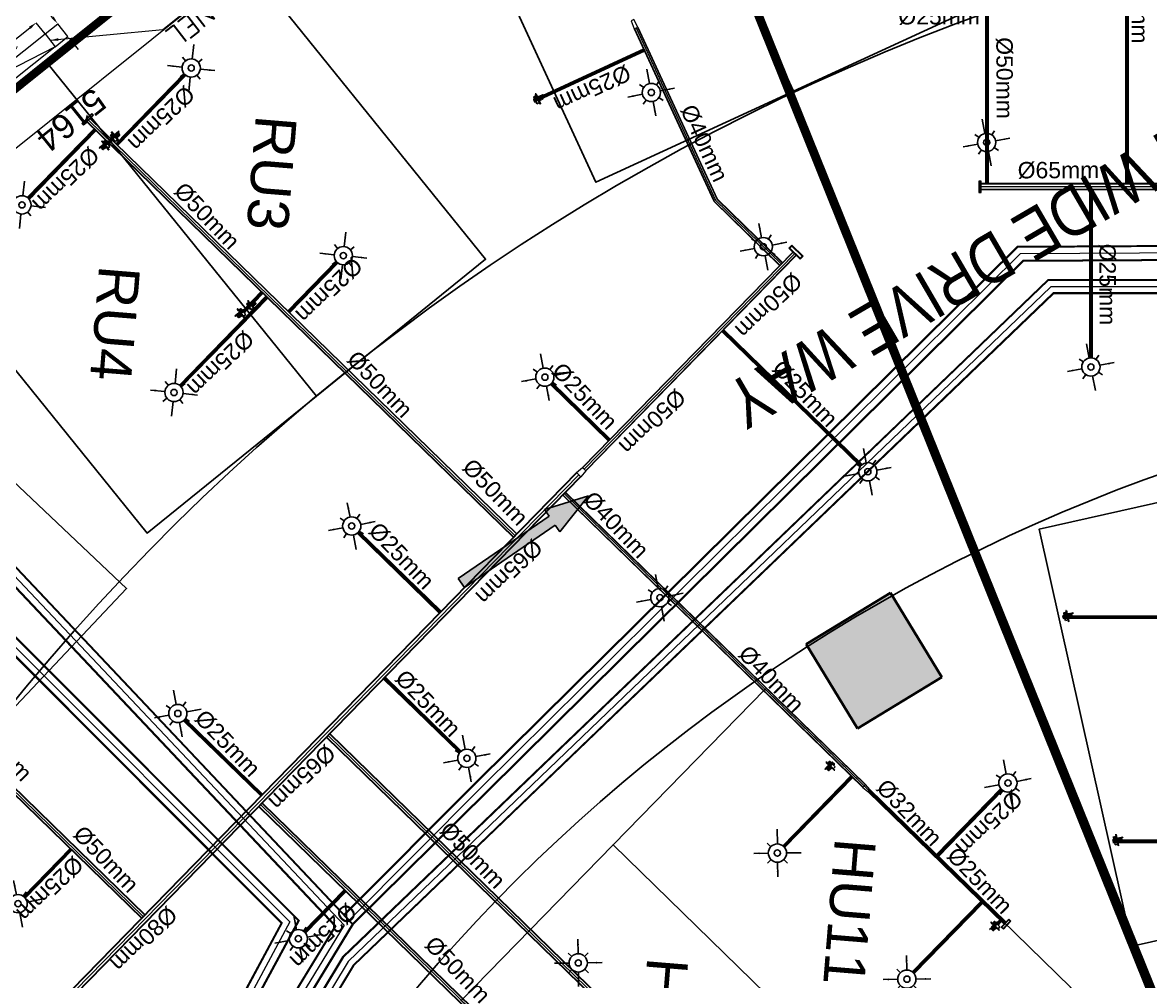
# Model space of a CAD drawing. Header units: inches. Extents: x 257070 to 799932, y -17980 to 269260.
# Drawn here: x 302933 to 316664, y 190777 to 202446 of the extents above; entities that cross this region are included whole.
import ezdxf

# ---------------------------------------------------------------- set-up
doc = ezdxf.new("R2010")
doc.units = ezdxf.units.IN
doc.header["$MEASUREMENT"] = 0
doc.header["$PDMODE"] = 99
doc.header["$PDSIZE"] = 100
doc.layers.add('0-AES-F-HYDRANT PIPE', color=7, linetype='Continuous', lineweight=15, true_color=0xf57247)
for name, color, linetype in [('0-AES-F-SPRINKLER', 10, 'Continuous'), ('basement1_AP$0$A-_ROAD----_E-_-', 2, 'Continuous'), ('DSP_MISCELANEOUS', 252, 'Continuous'), ('DSP_TEXT', 6, 'Continuous'), ('RETAIL', 40, 'Continuous')]:
    doc.layers.add(name, color=color, linetype=linetype)
for name, color, linetype, lineweight in [('0-AES-F-SPRINKLER PIPE', 10, 'Continuous', 15), ('E--CONCRETE-4', 4, 'Continuous', 40), ('E--CONCRETE-SHADE', 253, 'Continuous', 20), ('F--BRICKWALL HATCH', 252, 'Continuous', 20)]:
    doc.layers.add(name, color=color, linetype=linetype, lineweight=lineweight)
doc.layers.add('CORE - H', color=7, linetype='Continuous', true_color=0x8f7ed5)
doc.styles.add('RomanS', font='romans.shx')
doc.styles.get("Standard").update_dxf_attribs({"font": 'arial.ttf'})
doc.styles.add('Text style 250', font='ARIALN.TTF', dxfattribs={"height": 500})
doc.dimstyles.new('AES-PLUMBING', dxfattribs={"dimtxt": 100, "dimasz": 100, "dimexe": 0, "dimexo": 0, "dimgap": 0.01, "dimtad": 1, "dimdec": 0, "dimdsep": 46, "dimtxsty": 'Standard', "dimcen": 10, "dimclrd": 7, "dimclre": 7, "dimclrt": 7, "dimadec": 0, "dimazin": 0, "dimtfac": 1, "dimtdec": 0, "dimtmove": 0, "dimatfit": 3, "dimfxl": 1, "dimlwd": -1, "dimlwe": -1, "dimarcsym": 1})
doc.dimstyles.new('ISO-25', dxfattribs={"dimtxt": 2.5, "dimasz": 2.5, "dimexe": 1.25, "dimexo": 0.625, "dimtad": 1, "dimtxsty": 'Standard', "dimcen": 2.5, "dimadec": 0, "dimazin": 0, "dimtfac": 1, "dimtmove": 0, "dimatfit": 3, "dimfxl": 1, "dimarcsym": 0})

# ---------------------------------------------------------------- blocks, each defined once
blk = doc.blocks.new('basement1_AP$0$AR-DIR-A')
h = blk.add_hatch()
h.set_pattern_fill('ANSI31', color=8)
h.paths.add_polyline_path([(158, -458), (26, -458), (26, -1800), (-74, -1800), (92, -2335), (258, -1800), (158, -1800)])
at = {"layer": 'DSP_MISCELANEOUS', "color": 8}
for p, q in [((158, -458), (26, -458)), ((26, -458), (26, -1800)), ((158, -458), (158, -1800)), ((26, -1800), (-74, -1800)), ((-74, -1800), (92, -2335)), ((258, -1800), (92, -2335)), ((158, -1800), (258, -1800))]:
    blk.add_line(p, q, dxfattribs=at)
blk = doc.blocks.new('A$C3CA070F1')
at = {"layer": '0-AES-F-SPRINKLER'}
h = blk.add_hatch(dxfattribs=at)
h.set_pattern_fill('ANSI31', color=3, scale=0.196883, angle=-34.2335, style=0)
h.set_pattern_definition([(100.766483, (49937.1607, 174049.7081), (1.474466316, 0.280375668), [])])
edge = h.paths.add_edge_path()
edge.add_line((-1, 85), (-1, 84))
edge.add_line((-1, 84), (-6, 84))
edge.add_ellipse((-7, 82), major_axis=(-1.42, -0.27), ratio=1, start_angle=257, end_angle=315)
edge.add_line((-8, 83), (-15, 72))
edge.add_ellipse((-12, 70), major_axis=(-4.25, -0.81), ratio=1, start_angle=-45, end_angle=45)
edge.add_line((-14, 66), (14, 47))
edge.add_line((14, 47), (13, 46))
edge.add_line((13, 46), (-15, 65))
edge.add_ellipse((-12, 70), major_axis=(-5.52, -1.05), ratio=1, start_angle=-45, end_angle=45, ccw=False)
edge.add_line((-16, 73), (-9, 84))
edge.add_ellipse((-7, 82), major_axis=(-2.69, -0.51), ratio=1, start_angle=257, end_angle=315, ccw=False)
edge.add_line((-6, 85), (-1, 85))
h = blk.add_hatch(dxfattribs=at)
h.set_pattern_fill('ANSI31', color=3, scale=0.196883, angle=-124.2335, style=0)
h.set_pattern_definition([(190.766483, (49937.1607, 174049.7081), (-0.280375668, 1.474466316), [])])
edge = h.paths.add_edge_path()
edge.add_line((-1, 54), (7, 48))
edge.add_line((7, 48), (8, 49))
edge.add_line((8, 49), (0, 55))
edge.add_ellipse((-2, 52), major_axis=(-0.69, 3.63), ratio=1, start_angle=315, end_angle=405)
edge.add_line((-6, 54), (-14, 41))
edge.add_ellipse((-11, 39), major_axis=(-0.69, 3.63), ratio=1, start_angle=45, end_angle=135)
edge.add_line((-13, 36), (-9, 33))
edge.add_ellipse((-10, 32), major_axis=(-0.27, 1.42), ratio=1, start_angle=225, end_angle=315, ccw=False)
edge.add_line((-9, 31), (-10, 30))
edge.add_line((-10, 30), (-8, 29))
edge.add_line((-8, 29), (-7, 30))
edge.add_ellipse((-10, 32), major_axis=(-3.3, -0.63), ratio=1, start_angle=135, end_angle=225)
edge.add_line((-8, 35), (-12, 38))
edge.add_ellipse((-11, 39), major_axis=(-1.75, -0.33), ratio=1, start_angle=-45, end_angle=45, ccw=False)
edge.add_line((-13, 40), (-4, 53))
edge.add_ellipse((-2, 52), major_axis=(-1.75, -0.33), ratio=1, start_angle=225, end_angle=315, ccw=False)
at = {"layer": '0-AES-F-SPRINKLER', "color": 3}
for p, q in [((-98, 39), (-97, 43)), ((-98, 38), (-98, 39)), ((-98, 39), (-98, 39)), ((-98, 39), (-98, 39)), ((-98, 37), (-98, 38)), ((-98, 38), (-98, 38)), ((-98, 38), (-98, 38)), ((-98, 38), (-98, 38)), ((-98, 38), (-98, 38)), ((-98, 38), (-98, 38)), ((-98, 38), (-98, 38)), ((-98, 38), (-98, 38)), ((-98, 38), (-98, 38)), ((-98, 38), (-98, 38)), ((-96, 37), (-98, 37)), ((-98, 37), (-98, 37)), ((-98, 37), (-98, 37)), ((-98, 37), (-98, 37)), ((-98, 37), (-98, 37)), ((-98, 37), (-98, 37)), ((-98, 37), (-98, 37)), ((-98, 37), (-98, 37)), ((-98, 37), (-98, 37)), ((-98, 37), (-98, 37)), ((-98, 37), (-98, 37)), ((-98, 37), (-98, 37)), ((-98, 37), (-98, 37)), ((-98, 37), (-98, 37)), ((-98, 37), (-98, 37)), ((-98, 37), (-98, 37)), ((-98, 37), (-98, 37)), ((-97, 37), (-98, 37)), ((-98, 37), (-98, 37)), ((-98, 37), (-98, 37)), ((-98, 37), (-98, 37)), ((-98, 37), (-98, 37)), ((-98, 37), (-98, 37)), ((-98, 37), (-98, 37)), ((-98, 37), (-98, 37)), ((-98, 37), (-98, 37)), ((-98, 37), (-98, 37)), ((-98, 37), (-98, 37)), ((-98, 37), (-98, 37)), ((-98, 37), (-98, 37)), ((-98, 37), (-98, 37)), ((-97, 45), (-79, 71)), ((-96, 40), (-97, 40)), ((-97, 40), (-97, 40)), ((-97, 40), (-97, 40)), ((-97, 40), (-97, 39)), ((-97, 39), (-97, 39)), ((-97, 39), (-97, 39)), ((-97, 39), (-97, 39)), ((-97, 39), (-97, 39)), ((-97, 39), (-97, 39)), ((-97, 39), (-97, 39)), ((-97, 39), (-97, 39)), ((-97, 39), (-97, 38)), ((-97, 38), (-97, 38)), ((-97, 38), (-97, 38)), ((-97, 38), (-97, 38)), ((-97, 38), (-97, 38)), ((-97, 38), (-97, 38)), ((-97, 38), (-97, 38)), ((-97, 38), (-97, 38)), ((-97, 38), (-97, 38)), ((-97, 38), (-97, 38)), ((-97, 38), (-97, 38)), ((-97, 38), (-97, 37)), ((-97, 37), (-97, 37)), ((-97, 37), (-97, 37)), ((-97, 37), (-97, 37)), ((-95, 46), (-96, 42)), ((-96, 42), (-96, 42)), ((-96, 42), (-96, 41)), ((-96, 41), (-96, 41)), ((-96, 41), (-96, 41)), ((-96, 41), (-96, 41)), ((-96, 41), (-96, 41)), ((-96, 41), (-96, 41)), ((-96, 41), (-96, 41)), ((-96, 41), (-96, 41)), ((-96, 41), (-96, 41)), ((-96, 41), (-96, 40)), ((-96, 40), (-96, 40)), ((-96, 40), (-96, 40)), ((-96, 40), (-96, 40)), ((-96, 40), (-96, 40)), ((-95, 37), (-96, 37)), ((-96, 37), (-96, 37)), ((-96, 37), (-96, 37)), ((-96, 37), (-96, 37)), ((-96, 37), (-96, 37)), ((-94, 38), (-95, 38)), ((-95, 38), (-95, 38)), ((-95, 38), (-95, 38)), ((-95, 38), (-95, 38)), ((-95, 38), (-95, 38)), ((-95, 38), (-95, 38)), ((-95, 38), (-95, 38)), ((-95, 38), (-95, 38)), ((-95, 38), (-95, 38)), ((-95, 38), (-95, 37)), ((-95, 37), (-95, 37)), ((-95, 37), (-95, 37)), ((-95, 37), (-95, 37)), ((-95, 37), (-95, 37)), ((-95, 37), (-95, 37)), ((-95, 37), (-95, 37)), ((-95, 37), (-95, 37)), ((-95, 37), (-95, 37)), ((-95, 37), (-95, 37)), ((-95, 37), (-95, 37)), ((-95, 37), (-95, 37)), ((-95, 37), (-95, 37)), ((-95, 37), (-95, 37)), ((-95, 37), (-95, 37)), ((-95, 37), (-95, 37)), ((-95, 37), (-95, 37)), ((-94, 88), (-93, 90)), ((-72, 73), (-94, 88)), ((-94, 43), (-94, 48)), ((-93, 43), (-94, 43)), ((-94, 43), (-94, 43)), ((-94, 43), (-94, 43)), ((-94, 43), (-94, 43)), ((-94, 43), (-94, 43)), ((-94, 43), (-94, 41)), ((-94, 43), (-94, 43)), ((-94, 43), (-94, 43)), ((-94, 43), (-94, 43)), ((-94, 43), (-94, 43)), ((-94, 43), (-94, 43)), ((-94, 43), (-94, 43)), ((-94, 43), (-94, 43)), ((-94, 43), (-94, 43)), ((-94, 43), (-94, 43)), ((-94, 43), (-94, 43)), ((-94, 43), (-94, 43)), ((-94, 41), (-94, 41)), ((-94, 41), (-94, 41)), ((-94, 41), (-94, 41)), ((-94, 41), (-94, 41)), ((-94, 41), (-94, 41)), ((-94, 41), (-94, 41)), ((-94, 41), (-94, 41)), ((-94, 41), (-94, 40)), ((-94, 40), (-94, 40)), ((-94, 40), (-94, 40)), ((-94, 40), (-94, 40)), ((-94, 40), (-94, 40)), ((-94, 40), (-94, 40)), ((-94, 40), (-94, 40)), ((-94, 40), (-94, 40)), ((-94, 40), (-94, 39)), ((-94, 39), (-94, 39)), ((-94, 39), (-94, 39)), ((-94, 39), (-94, 39)), ((-94, 39), (-94, 39)), ((-94, 39), (-94, 39)), ((-94, 39), (-94, 39)), ((-94, 39), (-94, 39)), ((-94, 39), (-94, 38)), ((-93, 90), (-59, 67)), ((-93, 47), (-93, 49)), ((-91, 47), (-93, 43)), ((-93, 46), (-93, 47)), ((-92, 46), (-93, 46)), ((-93, 46), (-93, 46)), ((-93, 46), (-93, 46)), ((-93, 46), (-93, 46)), ((-93, 46), (-93, 46)), ((-93, 46), (-93, 46)), ((-93, 46), (-93, 46)), ((-93, 46), (-93, 46)), ((-93, 46), (-93, 46)), ((-93, 46), (-93, 46)), ((-93, 46), (-93, 46)), ((-93, 46), (-93, 46)), ((-93, 46), (-93, 46)), ((-93, 46), (-93, 46)), ((-93, 46), (-93, 46)), ((-93, 46), (-93, 46)), ((-93, 46), (-93, 46)), ((-93, 46), (-93, 46)), ((-93, 46), (-93, 46)), ((-93, 46), (-93, 46)), ((-91, 42), (-93, 43)), ((-93, 43), (-93, 43)), ((-93, 43), (-93, 43)), ((-93, 43), (-93, 43)), ((-93, 43), (-93, 43)), ((-93, 43), (-93, 43)), ((-93, 43), (-93, 43)), ((-93, 43), (-93, 43)), ((-93, 43), (-93, 43)), ((-93, 43), (-93, 43)), ((-93, 43), (-93, 43)), ((-93, 43), (-93, 43)), ((-93, 43), (-93, 43)), ((-93, 43), (-93, 43)), ((-93, 43), (-93, 43)), ((-93, 43), (-93, 43)), ((-93, 43), (-93, 43)), ((-93, 43), (-93, 43)), ((-93, 43), (-93, 43)), ((-93, 43), (-93, 43)), ((-93, 43), (-93, 43)), ((-93, 43), (-93, 43)), ((-93, 43), (-93, 43)), ((-85, 66), (-92, 55)), ((-90, 50), (-92, 46)), ((-92, 46), (-92, 46)), ((-92, 46), (-92, 46)), ((-92, 46), (-92, 46)), ((-92, 46), (-92, 46)), ((-92, 46), (-92, 46)), ((-90, 47), (-91, 47)), ((-90, 43), (-91, 42)), ((-91, 42), (-91, 42)), ((-91, 42), (-91, 42)), ((-91, 42), (-91, 42)), ((-91, 42), (-91, 42)), ((-91, 42), (-91, 42)), ((-91, 42), (-91, 42)), ((-91, 42), (-91, 42)), ((-91, 42), (-91, 42)), ((-91, 42), (-91, 42)), ((-91, 42), (-91, 42)), ((-91, 42), (-91, 42)), ((-91, 42), (-91, 42)), ((-91, 42), (-91, 42)), ((-91, 42), (-91, 42)), ((-91, 42), (-91, 42)), ((-88, 57), (-90, 49)), ((-89, 54), (-90, 51)), ((-90, 50), (-90, 50)), ((-88, 47), (-90, 43)), ((-90, 47), (-88, 47)), ((-90, 43), (-90, 43)), ((-90, 43), (-90, 43)), ((-90, 43), (-90, 43)), ((-89, 55), (-89, 55)), ((-88, 46), (-88, 47)), ((-87, 59), (-87, 59)), ((-87, 59), (-87, 59)), ((-86, 57), (-87, 49)), ((-87, 49), (-83, 28)), ((-85, 58), (-85, 58)), ((-77, 43), (-85, 49)), ((-83, 28), (-60, 9)), ((-77, 70), (-82, 63)), ((-80, 66), (-82, 67)), ((-45, 31), (-81, -23)), ((-78, 63), (-80, 65)), ((-79, 71), (-77, 70)), ((-71, 26), (-79, 31)), ((-57, 13), (-79, 28)), ((-70, 64), (-78, 63)), ((-78, -29), (-40, 27)), ((-69, 55), (-75, 59)), ((-66, 54), (-74, 42)), ((-74, 42), (-71, 26)), ((-73, 44), (-71, 43)), ((-69, 47), (-72, 43)), ((-71, 43), (-70, 43)), ((-71, 26), (-55, 15)), ((-70, 43), (-66, 49)), ((-66, 50), (-68, 52)), ((-61, 65), (-67, 69)), ((-62, 66), (-67, 65)), ((-50, 57), (-66, 54)), ((-66, 49), (-66, 50)), ((-47, 28), (-63, 40)), ((-59, 67), (-61, 65)), ((-57, 67), (-60, 66)), ((-60, 44), (-42, 32)), ((-50, 57), (-58, 62)), ((-19, 46), (-57, 67)), ((-17, 37), (-55, 63)), ((-29, 42), (-50, 57)), ((-13, 9), (-45, 31)), ((-36, 42), (-44, 30)), ((-43, 33), (-35, 46)), ((-39, -30), (-13, 9)), ((-37, 25), (-28, 38)), ((-35, 41), (-36, 42)), ((-32, 32), (-35, 39)), ((-30, 52), (-16, 73)), ((-29, 20), (-17, 37)), ((-28, 38), (-26, 40)), ((-21, 32), (-28, 37)), ((-23, 16), (-12, 33)), ((-1, 26), (-23, -9)), ((-22, 15), (-12, 31)), ((-9, 32), (-21, 14)), ((2, 24), (-20, -11)), ((-20, -8), (-1, 22)), ((-17, 37), (-19, 46)), ((-19, 13), (-10, 29)), ((-7, 30), (-18, 12)), ((-17, 37), (-17, 37)), ((4, 22), (-17, -13)), ((-17, -10), (1, 20)), ((-16, 73), (-9, 84)), ((-16, 11), (-7, 27)), ((-8, 83), (-15, 72)), ((13, 46), (-15, 65)), ((-4, 28), (-15, 10)), ((-1, 84), (-14, 66)), ((-14, 66), (14, 47)), ((-6, 54), (-14, 41)), ((-12, 33), (-14, 33)), ((-14, -15), (7, 20)), ((-14, -12), (4, 18)), ((-13, 40), (-4, 53)), ((-13, 36), (-9, 33)), ((-13, 9), (-4, 24)), ((-2, 34), (-12, 41)), ((-8, 35), (-12, 38)), ((-12, 31), (-12, 33)), ((-9, 32), (-12, 31)), ((7, 16), (-11, -13)), ((-10, 29), (-9, 32)), ((-9, 31), (-10, 30)), ((-7, 30), (-10, 29)), ((-10, 30), (-8, 29)), ((9, 17), (-10, -14)), ((-9, -13), (9, 13)), ((-8, 29), (-7, 30)), ((8, 49), (-7, 27)), ((-7, 27), (-7, 30)), ((-4, 28), (-7, 27)), ((-6, 85), (-1, 85)), ((-1, 84), (-6, 84)), ((5, 44), (-5, 51)), ((-4, 24), (-4, 28)), ((-1, 26), (-4, 24)), ((-1, 85), (-1, 84)), ((-1, 54), (7, 48)), ((13, 46), (-1, 25)), ((-1, 22), (-1, 26)), ((2, 24), (-1, 22)), ((8, 49), (0, 55)), ((1, 20), (2, 24)), ((4, 22), (1, 20)), ((4, 18), (4, 22)), ((7, 20), (4, 18)), ((7, 48), (8, 49)), ((7, 16), (7, 20)), ((9, 17), (7, 16)), ((9, 15), (9, 17)), ((14, 47), (13, 46)), ((-82, -25), (-80, -30)), ((-80, -30), (-78, -29)), ((-66, -11), (-39, -30)), ((-23, -7), (-23, -9)), ((-23, -9), (-20, -8)), ((-20, -8), (-20, -11)), ((-20, -11), (-17, -10)), ((-17, -10), (-17, -13)), ((-17, -13), (-14, -12)), ((-14, -12), (-14, -15)), ((-14, -15), (-11, -13)), ((-11, -13), (-11, -14)), ((-11, -14), (-11, -14))]:
    blk.add_line(p, q, dxfattribs=at)
for centre, major_axis, start_param, end_param in [((-95, 43), (-0.41, 2.13), 0.784914, 1.034983), ((-95, 43), (-2.74, -0.52), -0.560204, -0.324923), ((-93, 46), (-0.51, 2.68), 0.787914, 1.247507), ((-93, 48), (-1.75, -0.33), -0.775969, -0.160442), ((-91, 54), (-0.29, 1.52), 0.785398, 2.356194), ((-92, 49), (-0.33, 1.74), 0.791774, 1.412986), ((-89, 55), (-0.103, 0.54), 0.916881, 1.969618), ((-93, 51), (-3.09, -0.59), 2.526084, 2.789089), ((-95, 50), (-5.72, -1.09), 2.374727, 2.798549), ((-91, 55), (-0.33, 1.74), 4.197625, 4.773282), ((-84, 57), (-3.79, -0.72), -0.784768, -0.363877), ((-93, 50), (-5.72, -1.09), 2.377207, 2.798549), ((-80, 54), (-1.57, 8.26), 0.010205, 0.785398), ((-84, 56), (-0.35, 1.85), 0.785501, 1.132999), ((-83, 65), (-1.52, -0.29), 3.926991, 5.497787), ((-80, 54), (-5.9, -1.12), 4.155645, 5.497787), ((-80, 54), (-8.26, -1.57), 4.155621, 4.722594), ((-75, 68), (-8.26, -1.57), 1.014052, 3.151797), ((-75, 63), (-2.79, -0.53), -0.113999, 0.093951), ((-75, 68), (-1.12, 5.9), 2.584882, 5.497787), ((-75, 46), (-0.53, 2.79), 2.356194, 3.926991), ((-75, 68), (-1.57, 8.26), 4.722594, 5.497787), ((-70, 53), (-2.79, -0.53), 2.356194, 3.926991), ((-65, 44), (-3.72, -0.71), -0.403281, 1.321745), ((-65, 44), (-0.71, 3.72), 4.96144, 6.686466), ((-65, 37), (-0.56, 2.96), 5.497794, 6.034125), ((-59, 47), (-2.96, -0.56), 0.24906, 0.785391), ((-60, 60), (-2.83, -0.54), 3.926991, 4.712389), ((-33, 40), (-0.45, 2.36), 0.803442, 1.867502), ((-30, 39), (-2.79, -0.53), 2.356194, 3.926991), ((-24, 39), (-0.53, 2.79), 5.497787, 7.068583), ((-12, 70), (-5.52, -1.05), -0.785398, 0.785398), ((-15, 35), (-0.54, 2.83), 0.785398, 3.403392), ((-12, 70), (-4.25, -0.81), -0.785398, 0.785398), ((-11, 39), (-0.69, 3.63), 0.785398, 2.356194), ((-11, 39), (-1.75, -0.33), -0.785398, 0.785398), ((-7, 82), (-2.69, -0.51), 4.485496, 5.497787), ((-10, 32), (-0.27, 1.42), 3.926991, 5.497787), ((-7, 82), (-1.42, -0.27), 4.485496, 5.497787), ((-10, 32), (-3.3, -0.63), 2.356194, 3.926991), ((-2, 52), (-0.69, 3.63), 5.497787, 7.068583), ((-2, 52), (-1.75, -0.33), 3.926991, 5.497787), ((6, 14), (-0.54, 2.83), 3.926991, 4.712389), ((-79, -24), (-0.51, 2.69), 0.785398, 1.797689), ((-11, -11), (-2.83, -0.54), 1.570796, 2.356194)]:
    blk.add_ellipse(centre, major_axis=major_axis, ratio=1, start_param=start_param, end_param=end_param, dxfattribs=at)
at = {"layer": '0-AES-F-SPRINKLER', "color": 3, "extrusion": (0, 0, -1)}
for centre, major_axis, start_param, end_param in [((-86, 47), (-0.53, 2.79), -0.113999, 0.785398), ((-77, 34), (-0.54, 2.83), 3.926991, 4.712389)]:
    blk.add_ellipse(centre, major_axis=major_axis, ratio=1, start_param=start_param, end_param=end_param, dxfattribs=at)
blk = doc.blocks.new('*D677')
at = {"layer": '0-AES-F-SPRINKLER PIPE', "color": 7, "ltscale": 1000, "transparency": 16777216}
for p, q in [((305087, 203436), (305441, 202994)), ((301644, 199954), (305207, 202806)), ((301055, 200208), (301409, 199766))]:
    blk.add_line(p, q, dxfattribs=at)
for points in [[(305238, 202767), (305175, 202845), (305441, 202994)], [(301675, 199914), (301612, 199993), (301409, 199766)]]:
    blk.add_solid(points, dxfattribs=at)
at = {"layer": 'DEFPOINTS', "color": 0, "ltscale": 1000, "transparency": 16777216}
for p in [(305087, 203436, 0), (305441, 202994), (301055, 200208, 0)]:
    blk.add_point(p, dxfattribs=at)
at = {"layer": '0-AES-F-SPRINKLER PIPE', "color": 7, "ltscale": 1000, "transparency": 16777216, "insert": (303521, 201260), "char_height": 300, "attachment_point": 5, "rotation": 218.6819}
blk.add_mtext('5164', dxfattribs=at)
blk = doc.blocks.new('A$C75874F57')
at = {"layer": 'F--BRICKWALL HATCH', "ltscale": 0.1}
h = blk.add_hatch(dxfattribs=at)
h.set_pattern_fill('AR-HBONE', color=8, angle=40, style=0)
h.set_pattern_definition([(85, (-281604.99, -900691.52), (-92.358358, 110.068405), [304.8, -101.6]), (175, (-281596.14, -900590.31), (-92.358358, 110.068405), [304.8, -101.6])])
h.paths.add_polyline_path([(13592, -10567), (13330, -10552), (12239, -11220), (6810, -16497), (4893, -19437, 0.015017), (5012, -19529), (6926, -16593), (12331, -11339)])
h.paths.add_polyline_path([(2951, -20065), (4319, -20177), (4395, -19243), (3027, -19132)], flags=9)
blk = doc.blocks.new('*D690')
at = {"layer": '0-AES-F-SPRINKLER PIPE', "color": 7, "ltscale": 1000, "transparency": 16777216}
for p, q in [((303207, 202309), (303099, 202445)), ((302394, 201885), (303020, 202382)), ((302423, 201687), (302316, 201823))]:
    blk.add_line(p, q, dxfattribs=at)
for points in [[(303031, 202369), (303010, 202396), (303099, 202445)], [(302404, 201872), (302383, 201898), (302316, 201823)]]:
    blk.add_solid(points, dxfattribs=at)
at = {"layer": 'DEFPOINTS', "color": 0, "ltscale": 1000, "transparency": 16777216}
for p in [(303099, 202445), (303207, 202309), (302423, 201687)]:
    blk.add_point(p, dxfattribs=at)
at = {"layer": '0-AES-F-SPRINKLER PIPE', "color": 7, "ltscale": 1000, "transparency": 16777216, "insert": (302739, 202094), "char_height": 100, "attachment_point": 5, "rotation": 218.4593}
blk.add_mtext('1000', dxfattribs=at)
blk = doc.blocks.new('*D692')
at = {"layer": '0-AES-F-SPRINKLER PIPE', "color": 7, "ltscale": 1000, "transparency": 16777216}
for p, q in [((303299, 202510), (303098, 202762)), ((303207, 202309), (303361, 202431)), ((303485, 202275), (303361, 202431)), ((303331, 202152), (303485, 202275)), ((303548, 202197), (303610, 202118))]:
    blk.add_line(p, q, dxfattribs=at)
for points in [[(303312, 202520), (303286, 202499), (303361, 202431)], [(303561, 202207), (303535, 202186), (303485, 202275)]]:
    blk.add_solid(points, dxfattribs=at)
at = {"layer": 'DEFPOINTS', "color": 0, "ltscale": 1000, "transparency": 16777216}
for p in [(303361, 202431), (303207, 202309), (303331, 202152)]:
    blk.add_point(p, dxfattribs=at)
at = {"layer": '0-AES-F-SPRINKLER PIPE', "color": 7, "ltscale": 1000, "transparency": 16777216, "insert": (303207, 202707), "char_height": 100, "attachment_point": 5, "rotation": 308.4593}
blk.add_mtext('200', dxfattribs=at)
blk = doc.blocks.new('*U603')
at = {"layer": '0-AES-F-SPRINKLER'}
for p, q in [((171672, 56809), (171672, 56871)), ((171562, 56699), (171500, 56699)), ((171672, 56588), (171672, 56526)), ((171783, 56699), (171845, 56699))]:
    blk.add_line(p, q, dxfattribs=at)
for radius in [111, 37.8]:
    blk.add_circle((171672, 56699), radius, dxfattribs=at)
at = {"layer": '0-AES-F-SPRINKLER PIPE'}
for points, override in [([(171468, 56903), (171594, 56777)], {"dimasz": 70, "dimtad": 0, "dimfxl": 13, "dimarcsym": 1}), ([(171877, 56903), (171751, 56777)], {"dimasz": 70, "dimtad": 0, "dimfxl": 13, "dimarcsym": 1}), ([(171468, 56494), (171594, 56620)], {"dimasz": 70, "dimtad": 0, "dimfxl": 13, "dimarcsym": 1}), ([(171877, 56494), (171751, 56620)], {"dimasz": 70, "dimgap": 0.625, "dimtad": 0, "dimfxl": 13, "dimarcsym": 1})]:
    blk.add_leader(points, dimstyle='ISO-25', override=override, dxfattribs=at)

msp = doc.modelspace()

# ---------------------------------------------------------------- hatches: boundary and pattern name
at = {"layer": 'E--CONCRETE-SHADE', "ltscale": 3.5}
h = msp.add_hatch(color=8, dxfattribs=at)
h.dxf.hatch_style = 1
h.paths.add_polyline_path([(313498.4, 195504.3), (312473.6, 194880.1), (313097.8, 193855.2), (314122.6, 194479.5)])

# ---------------------------------------------------------------- linework, layer by layer
at = {"layer": '0-AES-F-HYDRANT PIPE', "ltscale": 1000, "elevation": 0}
for points in [[(298315.8, 200493), (306846, 191463), (303812.5, 186482.5), (303147.5, 184351.5), (302523, 181715.5), (300829, 169822.5), (300135.5, 165336), (302926, 143821.5), (307847.7, 144370.6)], [(298359.2, 200564.5), (306946.9, 191473.6), (303886.6, 186449), (303225.4, 184330.2), (302602.4, 181700.5), (300908.8, 169810.6), (300217, 165335), (302995.8, 143910.5), (307838.7, 144450.8)], [(298363.9, 200574.1), (306959.5, 191475), (303895.8, 186444.8), (303235, 184327.5), (302612.2, 181698.6), (300918.7, 169809.2), (300227.1, 165334.9), (303004.5, 143921.5), (307837.6, 144460.8)], [(298267.6, 200411.9), (306732.5, 191451), (303729.2, 186520.2), (303060, 184375.5), (302433.8, 181732.4), (300739.3, 169835.8), (300043.9, 165337.1), (302847.5, 143721.5), (307857.7, 144280.4)], [(298272.3, 200421.5), (306745.1, 191452.4), (303738.4, 186516), (303069.6, 184372.8), (302443.6, 181730.5), (300749.2, 169834.4), (300054, 165337), (302856.2, 143732.5), (307856.6, 144290.4)], [(306840.7, 191586.1), (308460, 193208.8), (315044, 199725), (328859.6, 199803.4), (336324.1, 195175), (334636.2, 192429.8)], [(306847.6, 191578.8), (308467.1, 193201.7), (315048.1, 199715), (328856.8, 199793.3), (336310.3, 195171.7), (334627.7, 192435)], [(306903, 191520.1), (308524, 193144.5), (315081.5, 199634.5), (328834, 199712.5), (336199.5, 195145.5), (334558.9, 192477.3)], [(306946.9, 191473.6), (308580.9, 193087.3), (315114.9, 199554), (328811.2, 199631.7), (336088.7, 195119.3), (334490.2, 192519.6)], [(306954.1, 191466.5), (308588, 193080.2), (315119, 199544), (328808.4, 199621.6), (336074.9, 195116), (334481.6, 192524.8)], [(298560, 199254.3), (306299.3, 191518.5), (303674.8, 186661.1), (303021.5, 184651.6), (302364.1, 181786.7), (300921.7, 172158.6), (299819.3, 165298.1), (300856.5, 157327.4), (304596.1, 129961.1), (302217.5, 112260.5), (301274.8, 108098.1), (289067.5, 74311.6), (287809.7, 71124.6), (293812.1, 51998.3), (294251.5, 50437.6), (302069.9, 35087.4), (313354.7, 25414.2), (316460.8, 29119.1)], [(298513.6, 199173.1), (306187.8, 191502.2), (303591.5, 186696.8), (302934.4, 184675.7), (302275.3, 181803.5), (300832.5, 172172.5), (299728, 165299.5), (300767, 157315.5), (304505, 129961), (302128.5, 112276.5), (301188, 108123.5), (288983, 74343.5), (287714, 71128), (293725.5, 51972.5), (294167, 50404.5), (301997.5, 35030.5), (313365.2, 25286.2), (316530, 29061.1)], [(298555.3, 199244.9), (306286.9, 191516.7), (303665.6, 186665), (303011.8, 184654.3), (302354.2, 181788.6), (300911.8, 172160.2), (299809.1, 165298.3), (300846.6, 157326.1), (304586, 129961.1), (302207.6, 112262.3), (301265.2, 108100.9), (289058.1, 74315.1), (287799.1, 71124.9), (293802.5, 51995.4), (294242.1, 50433.9), (302061.8, 35081.1), (313355.9, 25400), (316468.5, 29112.6)]]:
    msp.add_lwpolyline(points, dxfattribs=at)
for points in [[(298474.8, 199091.3), (306082.6, 191486.8), (303512.8, 186730.5), (302852.1, 184698.5), (302191.5, 181819.4), (300748.2, 172185.6), (299641.8, 165300.8), (300682.5, 157304.2), (304419, 129960.9), (302044.5, 112291.6), (301106, 108147.5), (288903.2, 74373.6), (287630.1, 71147.7, 0.1716515), (287628.9, 71114.4), (293643.8, 51948.2), (294087.2, 50373.3), (301929.2, 34976.8), (313375.2, 25165.4), (316595.3, 29006.3)], [(298479.3, 199101), (306095, 191488.6), (303522, 186726.5), (302861.8, 184695.8), (302201.3, 181817.5), (300758.2, 172184), (299652, 165300.6), (300692.4, 157305.6), (304429.1, 129960.9), (302054.4, 112289.8), (301115.7, 108144.7), (288912.6, 74370.1), (287639.4, 71144, 0.1716515), (287638.5, 71117.4), (293653.4, 51951), (294096.6, 50377), (301937.2, 34983.1), (313374, 25179.6), (316587.7, 29012.7)]]:
    msp.add_lwpolyline(points, format="xyb", dxfattribs=at)
at = {"layer": '0-AES-F-SPRINKLER', "color": 7, "const_width": 100, "elevation": 0}
msp.add_lwpolyline([(309531.8, 208392.2), (318854.6, 185288.9), (344779.7, 167275.5), (347553.5, 174504), (359540.7, 196335.9), (363236.5, 201817), (370096.8, 207259.5), (370288.2, 210509.8), (355001.3, 211860.8), (319581.7, 213946.6), (316332, 213687.2), (316109.1, 210945.8)], close=True, dxfattribs=at)
msp.add_lwpolyline([(289015.1, 193067.5), (285565, 160241.4), (285565, 160241.4), (340591.5, 153681.2), (340591.5, 153681.2), (340591.5, 153681.2), (346965.3, 165756.9), (318821.9, 185311.6), (309531.8, 208392.2), (304262.2, 204456.2)], dxfattribs=at)
at = {"layer": '0-AES-F-SPRINKLER PIPE', "ltscale": 1000}
for p, q in [((309749.1, 197033.2, 0), (312308.8, 199654.2, 0)), ((309752.7, 197029.7, 0), (312312.4, 199650.7, 0)), ((309770.6, 197012.3, 0), (312330.3, 199633.3, 0)), ((309788.5, 196994.8, 0), (312348.2, 199615.8, 0)), ((309792.1, 196991.3, 0), (312351.8, 199612.4, 0))]:
    msp.add_line(p, q, dxfattribs=at)
for points in [[(314657.6, 208070.7), (314657.6, 200487.7)], [(314660.6, 208070.7), (314660.6, 200487.7)], [(314673.1, 208070.7), (314673.1, 200487.7)], [(314685.6, 208070.7), (314685.6, 200487.7)], [(314688.6, 208070.7), (314688.6, 200487.7)], [(303330.9, 202152.1), (302423.5, 201686.8)], [(304385.8, 191541.3), (299342.3, 196451.9)], [(304389.3, 191544.9), (299345.8, 196455.5)], [(304406.8, 191562.8), (299363.2, 196473.4)], [(304424.2, 191580.7), (299380.7, 196491.3)], [(304427.7, 191584.3), (299384.2, 196494.9)], [(314059.7, 192320.5), (314841.1, 193123.1)], [(314061.8, 192318.4), (314843, 193120.7)], [(314070.8, 192309.7), (314851.4, 193111.5)], [(314079.7, 192301), (314860.9, 193103.3)], [(314081.9, 192298.9), (314863.3, 193101.4)]]:
    msp.add_lwpolyline(points, dxfattribs=at)
at = {"layer": '0-AES-F-SPRINKLER PIPE', "ltscale": 1000, "elevation": 0}
for points in [[(316361.1, 207250.2), (316361.1, 200487.7)], [(316364.1, 207250.2), (316364.1, 200487.7)], [(316376.6, 207250.2), (316376.6, 200487.7)], [(316389.1, 207250.2), (316389.1, 200487.7)], [(316392.1, 207250.2), (316392.1, 200487.7)], [(309155.6, 201508.6), (310501, 202129.4)], [(309156.8, 201505.9), (310502.3, 202126.7)], [(309162.1, 201494.5), (310507.5, 202115.4)], [(309167.3, 201483.2), (310512.8, 202104)], [(309168.6, 201480.4), (310514, 202101.3)], [(304066.7, 200970.8), (304898.2, 201824.9)], [(304068.8, 200968.7), (304900.1, 201822.5)], [(304077.8, 200960), (304908.5, 201813.3)], [(304086.7, 200951.3), (304918, 201805.1)], [(304088.9, 200949.2), (304920.4, 201803.2)], [(308914.1, 196175.8), (303715.5, 201237.4)], [(308917.6, 196179.4), (303719, 201241)], [(308935, 196197.3), (303736.4, 201258.9)], [(308952.5, 196215.2), (303753.8, 201276.8)], [(308955.9, 196218.8), (303757.3, 201280.4)], [(302990.3, 200316.5), (303807.7, 201156)], [(302992.7, 200314.7), (303809.8, 201153.9)], [(303002.1, 200306.4), (303818.8, 201145.2)], [(303010.6, 200297.2), (303827.7, 201136.5)], [(303012.5, 200294.9), (303829.9, 201134.4)], [(303969.2, 200995.3), (304011, 201038.3)], [(303971.1, 200993), (304012.9, 201036)], [(303979, 200983.2), (304020.9, 201026.2)], [(303986.9, 200973.4), (304028.8, 201016.4)], [(303988.8, 200971), (304030.6, 201014.1)], [(320985.5, 200487.7), (314602.2, 200487.7)], [(320985.5, 200481.7), (314602.2, 200481.7)], [(320985.5, 200449.2), (314602.2, 200449.2)], [(320985.5, 200416.7), (314602.2, 200416.7)], [(320985.5, 200410.7), (314602.2, 200410.7)], [(315923.7, 200410.7), (315923.7, 198364.2)], [(315926.7, 200410.7), (315926.7, 198364.6)], [(315939.2, 200410.7), (315939.2, 198365.3)], [(315951.7, 200410.7), (315951.7, 198364.6)], [(315954.7, 200410.7), (315954.7, 198364.2)], [(306158.6, 198934.1), (306750.1, 199541.7)], [(306160.7, 198932), (306752, 199539.3)], [(306169.7, 198923.3), (306760.5, 199530.1)], [(306178.6, 198914.6), (306769.9, 199521.9)], [(306180.8, 198912.5), (306772.3, 199520.1)], [(334850.5, 192290.2), (336277.1, 194471.9), (328821.8, 199316.3), (315415.7, 199316.3), (306829, 191074.6), (303983.4, 186350.6), (303275.8, 184167.9)], [(334842.1, 192295.7), (336263.2, 194469), (328818.8, 199306.3), (315419.7, 199306.3), (306836.9, 191068.3), (303992.6, 186346.4), (303285.6, 184165.6)], [(334779.1, 192336.9), (336158.9, 194447), (328796.5, 199231), (315450, 199231), (306896.3, 191020.9), (304061.5, 186315), (303359.1, 184148.3)], [(334716.1, 192378.1), (336054.6, 194425), (328774.2, 199155.7), (315480.3, 199155.7), (306955.6, 190973.5), (304130.4, 186283.6), (303432.6, 184130.9)], [(334707.7, 192383.6), (336040.7, 194422.1), (328771.2, 199145.7), (315484.3, 199145.7), (306963.5, 190967.2), (304139.6, 186279.4), (303442.4, 184128.6)], [(304842.2, 198033.3), (305899.6, 199119.3)], [(304844.6, 198031.5), (305901.7, 199117.2)], [(304854.1, 198023.3), (305910.7, 199108.5)], [(305620.5, 198948.7), (305841.6, 199175.7)], [(305622.7, 198946.6), (305843.7, 199173.7)], [(305631.6, 198937.9), (305852.7, 199164.9)], [(305640.6, 198929.2), (305861.6, 199156.2)], [(305642.7, 198927.1), (305863.8, 199154.1)], [(304862.5, 198014), (305919.6, 199099.7)], [(304864.4, 198011.7), (305921.8, 199097.6)], [(313144.3, 197056.4), (311458.6, 198697.7)], [(313153.6, 197064.9), (311467.3, 198706.7)], [(313155.9, 197066.7), (311469.4, 198708.8)], [(313134.3, 197044.5), (311447.7, 198686.6)], [(313136.1, 197046.9), (311449.8, 198688.8)], [(310063.4, 197355), (309359.4, 198042.5)], [(310065.5, 197357.1), (309361.8, 198044.4)], [(310074.2, 197366.1), (309371, 198052.8)], [(310082.9, 197375), (309379.2, 198062.3)], [(310085, 197377.2), (309381.1, 198064.7)], [(313162.4, 193139), (309512.4, 196692.7)], [(313165.2, 193141.8), (309515.2, 196695.6)], [(313179.2, 193156.2), (309529.2, 196709.9)], [(313193.1, 193170.5), (309543.1, 196724.3)], [(313195.9, 193173.4), (309545.9, 196727.1)], [(308005.7, 195260.2), (307008.2, 196231.3)], [(308007.8, 195262.3), (307010.6, 196233.2)], [(308016.5, 195271.3), (307019.8, 196241.7)], [(308025.3, 195280.2), (307028, 196251.1)], [(308027.4, 195282.4), (307029.9, 196253.6)], [(315601.8, 195227.5), (319650.3, 195227.5)], [(315601.8, 195196.5), (319650.3, 195196.5)], [(315602.2, 195224.5), (319650.3, 195224.5)], [(315602.2, 195199.5), (319650.3, 195199.5)], [(315602.9, 195212), (319650.3, 195212)], [(308252.6, 193557.2), (307328.7, 194456.7)], [(308254.4, 193559.6), (307330.8, 194458.9)], [(308262.6, 193569.1), (307339.5, 194467.8)], [(308271.9, 193577.5), (307348.3, 194476.8)], [(308274.2, 193579.4), (307350.4, 194478.9)], [(305831.6, 193034), (304891.1, 193949.7)], [(305833.7, 193036.1), (304893.4, 193951.6)], [(305842.4, 193045.1), (304902.6, 193960.1)], [(305851.2, 193054), (304910.9, 193969.5)], [(305853.3, 193056.1), (304912.7, 193971.9)], [(314055.6, 186562.3), (306655.5, 193767.4)], [(314073.1, 186580.2), (306673, 193785.3)], [(314076.6, 186583.8), (306676.5, 193788.9)], [(314034.7, 186540.8), (306634.5, 193745.9)], [(314038.2, 186544.4), (306638, 193749.5)], [(312188.6, 192428.3), (313023.6, 193286)], [(312191, 192426.5), (313025.8, 193283.9)], [(312200.5, 192418.3), (313034.8, 193275.1)], [(312208.9, 192409), (313043.7, 193266.4)], [(312210.8, 192406.7), (313045.9, 193264.3)], [(314884.5, 191474.2), (313225.4, 193089.5)], [(314886.3, 191476.6), (313227.5, 193091.7)], [(314894.5, 191486), (313236.2, 193100.6)], [(314903.7, 191494.5), (313244.9, 193109.6)], [(314906.1, 191496.4), (313247, 193111.7)], [(309520, 189368.3), (305849.5, 192942.1)], [(309523.5, 189371.9), (305853, 192945.7)], [(309481.7, 189328.9), (305811.1, 192902.7)], [(309485.2, 189332.5), (305814.6, 192906.3)], [(309502.6, 189350.4), (305832, 192924.2)], [(302943.5, 191812), (303514.3, 192398.2)], [(302946, 191810.2), (303516.5, 192396.1)], [(302955.4, 191802), (303525.4, 192387.4)], [(316208.2, 192498.7), (319650.3, 192498.7)], [(316208.2, 192467.7), (319650.3, 192467.7)], [(316208.6, 192495.7), (319650.3, 192495.7)], [(316208.6, 192470.7), (319650.3, 192470.7)], [(316209.3, 192483.2), (319650.3, 192483.2)], [(302963.9, 191792.7), (303534.4, 192378.7)], [(302965.8, 191790.4), (303536.5, 192376.6)], [(306354.8, 191385.4), (306848.6, 191892.5)], [(306357.2, 191383.5), (306850.8, 191890.4)], [(306366.7, 191375.3), (306859.7, 191881.7)], [(306375.1, 191366.1), (306868.7, 191873)], [(306377, 191363.7), (306870.8, 191870.9)], [(313764.8, 190893.7), (314599.8, 191751.3)], [(313767.2, 190891.9), (314602, 191749.3)], [(313776.6, 190883.7), (314610.9, 191740.5)], [(313785.1, 190874.4), (314619.9, 191731.8)], [(313787, 190872.1), (314622, 191729.7)], [(314797.5, 191495.3), (314829.2, 191528)], [(314799.9, 191493.5), (314831.4, 191525.9)], [(314809.3, 191485.3), (314840.4, 191517.1)], [(314817.8, 191476.1), (314849.3, 191508.4)], [(314819.7, 191473.7), (314851.5, 191506.3)]]:
    msp.add_lwpolyline(points, dxfattribs=at)
at = {"layer": '0-AES-F-SPRINKLER PIPE', "color": 2, "ltscale": 1000, "const_width": 100, "elevation": 0}
msp.add_lwpolyline([(289015.1, 193067.5), (290060.2, 205918.2), (303731.3, 205113.1), (305086.8, 203435.9), (301055.4, 200208.1), (295964.1, 193675.6), (295323.5, 192554.5)], close=True, dxfattribs=at)
at = {"layer": '0-AES-F-SPRINKLER PIPE', "ltscale": 1000}
for points in [[(310375, 202484.8), (310340.5, 202468.9), (310380.3, 202370.9), (310423.8, 202391)], [(303330.9, 202152.1), (302547.9, 201530.2), (302423.5, 201686.8), (303206.5, 202308.7)], [(314602.2, 200516.8), (314575.7, 200516.8), (314575.7, 200379.6), (314602.2, 200379.6)], [(314595.8, 200510.4), (314582.1, 200510.4), (314582.1, 200386), (314595.8, 200386)]]:
    msp.add_lwpolyline(points, close=True, dxfattribs=at)
for points in [[(310380.3, 202370.9), (311344.2, 200281.9, 0.0918615), (311357.7, 200262.8), (312149.9, 199491.5)], [(310383.9, 202372.5), (311347.9, 200283.6, 0.0918615), (311360.5, 200265.7), (312152.7, 199494.3)], [(310402.1, 202380.9), (311366, 200291.9, 0.0918615), (311374.4, 200280), (312166.7, 199508.7)], [(310420.2, 202389.3), (311384.2, 200300.3, 0.0918615), (311388.4, 200294.4), (312180.6, 199523)], [(310423.8, 202391), (311387.8, 200302, 0.0918615), (311391.2, 200297.2), (312183.4, 199525.9)]]:
    msp.add_lwpolyline(points, format="xyb", dxfattribs=at)
at = {"layer": '0-AES-F-SPRINKLER PIPE', "ltscale": 1000, "elevation": 0}
for points in [[(303796.6, 201320.7), (303676.2, 201197.1), (303655.1, 201217.7), (303775.4, 201341.3)], [(303788.1, 201320.6), (303676.1, 201205.6), (303663.6, 201217.8), (303775.5, 201332.8)], [(312298.7, 199737.2), (312262.2, 199699.8), (312398.4, 199566.8), (312434.9, 199604.1)], [(312298.8, 199724.6), (312274.8, 199700), (312398.3, 199579.4), (312422.3, 199604)], [(309749.1, 197033.2), (309792, 196991.3), (309730.7, 196916.3), (309675.6, 196970.1)], [(313195.9, 193173.4), (313162.4, 193139), (313225.4, 193089.5), (313247, 193111.7)], [(314966, 191509.3), (314873.2, 191414), (314848.1, 191438.4), (314940.9, 191533.7)], [(314958, 191509.1), (314873.1, 191421.9), (314856.1, 191438.5), (314941, 191525.7)]]:
    msp.add_lwpolyline(points, close=True, dxfattribs=at)
for points in [[(302010.4, 185958.7), (302670.8, 189771.4, -0.1516592), (302698.7, 189826), (309675.6, 196970.1)], [(302016.3, 185957.7), (302676.7, 189770.4, -0.1516592), (302703, 189821.8), (309679.9, 196965.9)], [(302048.3, 185952.2), (302708.7, 189764.8, -0.1516592), (302726.3, 189799.1), (309703.1, 196943.2)], [(302080.4, 185946.6), (302740.8, 189759.3, -0.1516592), (302749.5, 189776.4), (309726.4, 196920.5)], [(302086.3, 185945.6), (302746.7, 189758.2, -0.1516592), (302753.8, 189772.2), (309730.7, 196916.3)]]:
    msp.add_lwpolyline(points, format="xyb", dxfattribs=at)
at = {"layer": 'basement1_AP$0$A-_ROAD----_E-_-', "color": 8}
for radius, end in [(27129.2, 168.24385), (21129.2, 167.2963)]:
    msp.add_arc((323858.6, 177043.1, 0), radius, 45.21221, end, dxfattribs=at)
at = {"layer": 'CORE - H', "color": 8, "ltscale": 25, "elevation": 0}
for points in [[(316443, 191207.8), (319029.3, 191785.3), (317896, 196860.3), (315309.7, 196282.8)], [(313846.3, 188806.6), (315696.8, 190703.4), (311974.7, 194334.7), (310124.2, 192437.9)], [(311993.8, 186911.6), (313844.4, 188808.5), (310122.3, 192439.8), (308271.7, 190542.9)]]:
    msp.add_lwpolyline(points, close=True, dxfattribs=at)
at = {"layer": 'E--CONCRETE-4', "color": 8, "ltscale": 10}
for p, q in [((313498.4, 195504.3, 0), (312473.6, 194880.1, 0)), ((314122.6, 194479.5, 0), (313498.4, 195504.3, 0)), ((312473.6, 194880.1, 0), (313097.8, 193855.2, 0)), ((313097.8, 193855.2, 0), (314122.6, 194479.5, 0))]:
    msp.add_line(p, q, dxfattribs=at)
at = {"layer": 'RETAIL', "color": 8, "elevation": 0}
for points in [[(312545.8, 207444.9), (310139.6, 206334.6), (312318.4, 201613), (314724.6, 202723.3)], [(307733.5, 205224.2), (310139.6, 206334.6), (312318.4, 201613), (309912.2, 200502.6)], [(305301.9, 203609.7), (303240.8, 201944), (306509.3, 197899.6), (308570.4, 199565.3)], [(301179.7, 200278.3), (303240.8, 201944), (306509.3, 197899.6), (304448.3, 196233.9)], [(300420.3, 199132.4), (298599.3, 197207.2), (302377.2, 193633.9), (304198.2, 195559.1)]]:
    msp.add_lwpolyline(points, close=True, dxfattribs=at)

# ---------------------------------------------------------------- block references
at = {"layer": '0-AES-F-SPRINKLER', "color": 7}
for p, rotation in [((152981.9, 299774.9, 0), 308.9437523854726), ((136760.2, 251296.1, 0), 325.7664830132082), ((140842.7, 250688.5, 0), 325.7664830132082), ((150920.8, 298109.3, 0), 308.9437523854726), ((138124.1, 249420.1, 0), 325.7664830132082), ((154833.9, 297491.8, 0), 308.9437523854726), ((142112, 247956.1, 0), 325.7664830132082), ((135464.5, 247831.9, 0), 325.7664830132082), ((152772.8, 295826.1, 0), 308.9437523854726), ((139396.6, 246680.7, 0), 325.7664830132082), ((133113.2, 246020.7, 0), 325.7664830132082), ((136864.5, 245148.4, 0), 325.7664830132082), ((130996.1, 243739, 0), 325.7664830132082), ((134514.9, 243193.4, 0), 325.7664830132082), ((141101.6, 242892.5), 325.7664830132082), ((232824.5, 29864.6, 0), 45.70751476385843), ((129050.9, 241424.2, 0), 325.7664830132082), ((132462.2, 240997.6, 0), 325.7664830132082), ((230399.5, 28528.3, 0), 45.70751476385843), ((234400.7, 28330, 0), 45.70751476385843)]:
    msp.add_blockref('*U603', p, dxfattribs=dict(at, rotation=rotation))
at = {"layer": '0-AES-F-SPRINKLER', "ltscale": 1000, "xscale": -1}
for p, rotation in [((309162.1, 201494.5, 0), 350.5375404173107), ((304020.9, 201026.2, 0), 4.714767596276968), ((305678.3, 198975.6, 0), 4.71476759581078), ((315602.9, 195212, 0), 338.3545156085592), ((316209.3, 192483.2, 0), 338.3545156085592)]:
    msp.add_blockref('A$C3CA070F1', p, dxfattribs=dict(at, rotation=rotation))
at = {"layer": '0-AES-F-SPRINKLER', "ltscale": 1000}
for p, rotation in [((303979, 200983.2, 0), 73.17273716327857), ((305631.6, 198937.9, 0), 73.17273716374477), ((312804.6, 193433.3, 0), 79.99875290199577), ((314809.3, 191485.3, 0), 79.99875290199577)]:
    msp.add_blockref('A$C3CA070F1', p, dxfattribs=dict(at, rotation=rotation))
at = {"layer": 'DSP_MISCELANEOUS', "color": 8, "rotation": 124.4144602418233}
msp.add_blockref('basement1_AP$0$AR-DIR-A', (307948.3, 195292, 0), dxfattribs=at)
at = {"layer": 'E--CONCRETE-4', "color": 8, "ltscale": 100}
msp.add_blockref('A$C75874F57', (290398.6, 215633, 0), dxfattribs=at)

# ---------------------------------------------------------------- texts
at = {"layer": '0-AES-F-SPRINKLER PIPE', "color": 7, "ltscale": 1000, "insert": (304812.7, 202131.9, 0), "char_height": 250, "width": 2169.167, "attachment_point": 3, "rotation": 217.86968, "style": 'RomanS'}
msp.add_mtext('WTP PANEL', dxfattribs=at)
at = {"layer": '0-AES-F-SPRINKLER PIPE', "color": 7, "linetype": 'Continuous', "lineweight": -3, "ltscale": 0.9, "char_height": 200, "width": 685.774, "attachment_point": 2}
for s, insert, rotation in [('%%C25mm', (316635.5, 202688.9, 0), 270.1922), ('%%C25mm', (314091.5, 202624.8, 0), 0.1922), ('%%C50mm', (314989.1, 201771.7), 270.1922), ('%%C25mm', (309911, 201551.6, 0), 204.77106), ('%%C25mm', (304692.5, 201205.1, 0), 223.87399), ('%%C40mm', (311326, 201021.8), 294.77106), ('%%C25mm', (303529.2, 200464, 0), 223.87399), ('%%C65mm', (315544.1, 200751.5, 0), 0.1922), ('%%C50mm', (305251, 200164.5, 0), 313.87399), ('%%C25mm', (316243.3, 199259.5, 0), 270.1922), ('%%C25mm', (306734.4, 199117.3, 0), 223.87399), ('%%C50mm', (312085.9, 198930.1, 0), 223.87399), ('%%C25mm', (305412.8, 198225.2, 0), 223.87399), ('%%C50mm', (307355.7, 198115.3, 0), 313.87399), ('%%C25mm', (309851, 197970.7, 0), 313.78699), ('%%C25mm', (312533.2, 198003.9, 0), 313.87399), ('%%C50mm', (310669.9, 197516.8, 0), 223.87399), ('%%C50mm', (308762.2, 196801.5, 0), 313.87399), ('%%C40mm', (310231.5, 196406.1, 0), 313.87399), ('%%C25mm', (307620, 196027.9, 0), 313.87399), ('%%C65mm', (308926, 195688.1, 0), 223.87399), ('%%C40mm', (312122, 194529.5, 0), 313.87399), ('%%C25mm', (307942.9, 194232.7, 0), 313.87399), ('%%C25mm', (305502.8, 193746.3, 0), 313.87399), ('%%C50mm', (302723.3, 193691.3), 313.87399), ('%%C65mm', (306406, 193186.5, 0), 223.87399), ('%%C32mm', (313801.5, 192902.6, 0), 313.87399), ('%%C25mm', (314770, 192631.4, 0), 223.87399), ('%%C50mm', (308486.6, 192383.5, 0), 313.87399), ('%%C50mm', (304022.3, 192335.8), 313.87399), ('%%C25mm', (314659.8, 192076, 0), 313.87399), ('%%C25mm', (303335.9, 191832.1, 0), 223.87399), ('%%C80mm', (304478.9, 191220.4, 0), 223.87399), ('%%C25mm', (306664.3, 191258.5, 0), 223.87399), ('%%C50mm', (308303.9, 190990.6, 0), 313.87399)]:
    msp.add_mtext(s, dxfattribs=dict(at, insert=insert, rotation=rotation))
at = {"layer": 'CORE - H', "color": 8}
for s, p in [('HU11', (312824.2, 192530.4, 0)), ('HU12', (310539.4, 191079, 0))]:
    msp.add_text(s, height=500, rotation=265.35069, dxfattribs=at).set_placement(p)
at = {"layer": 'DSP_TEXT', "color": 8, "style": 'Text style 250'}
msp.add_text('6.00M WIDE DRIVE WAY', height=600, rotation=210.26421, dxfattribs=at).set_placement((318298.8, 202002.5, 0))
at = {"layer": 'RETAIL', "color": 8}
for s, p in [('RU3', (305774.3, 201330.5, 0)), ('RU4', (303866.6, 199501.4, 0))]:
    msp.add_text(s, height=500, rotation=265.35069, dxfattribs=at).set_placement(p)

# ---------------------------------------------------------------- dimensions: what is measured, and where the dimension line sits
at = {"layer": '0-AES-F-SPRINKLER PIPE', "ltscale": 1000}
for p1, p2, distance, override, picture, middle in [((301055.4, 200208.1, 0), (305086.8, 203435.9, 0), -566.4, {"dimtxt": 300, "dimasz": 300, "dimfxl": 0.18}, '*D677', (303520.8, 201260.3)), ((303330.9, 202152.1), (303206.5, 202308.7), -197.3, {"dimfxl": 0.18}, '*D692', (303207.5, 202706.9)), ((302423.5, 201686.8), (303206.5, 202308.7), 173.6, {"dimfxl": 0.18}, '*D690', (302738.8, 202093.7))]:
    dim = msp.add_aligned_dim(p1=p1, p2=p2, distance=distance, dimstyle='AES-PLUMBING', override=override, dxfattribs=at)
    dim.commit()
    dim.dimension.update_dxf_attribs({"geometry": picture, "text_midpoint": middle})

# ---------------------------------------------------------------- leaders
at = {"layer": '0-AES-F-SPRINKLER PIPE', "color": 7, "ltscale": 1000}
msp.add_leader([(303268.7, 202230.4, 0), (304641.5, 202360.2, 0), (306342.7, 203733.1, 0)], dimstyle='AES-PLUMBING', override={"dimgap": 0.01, "dimtad": 0, "dimfxl": 150}, dxfattribs=at)

doc.saveas('drawing.dxf')
